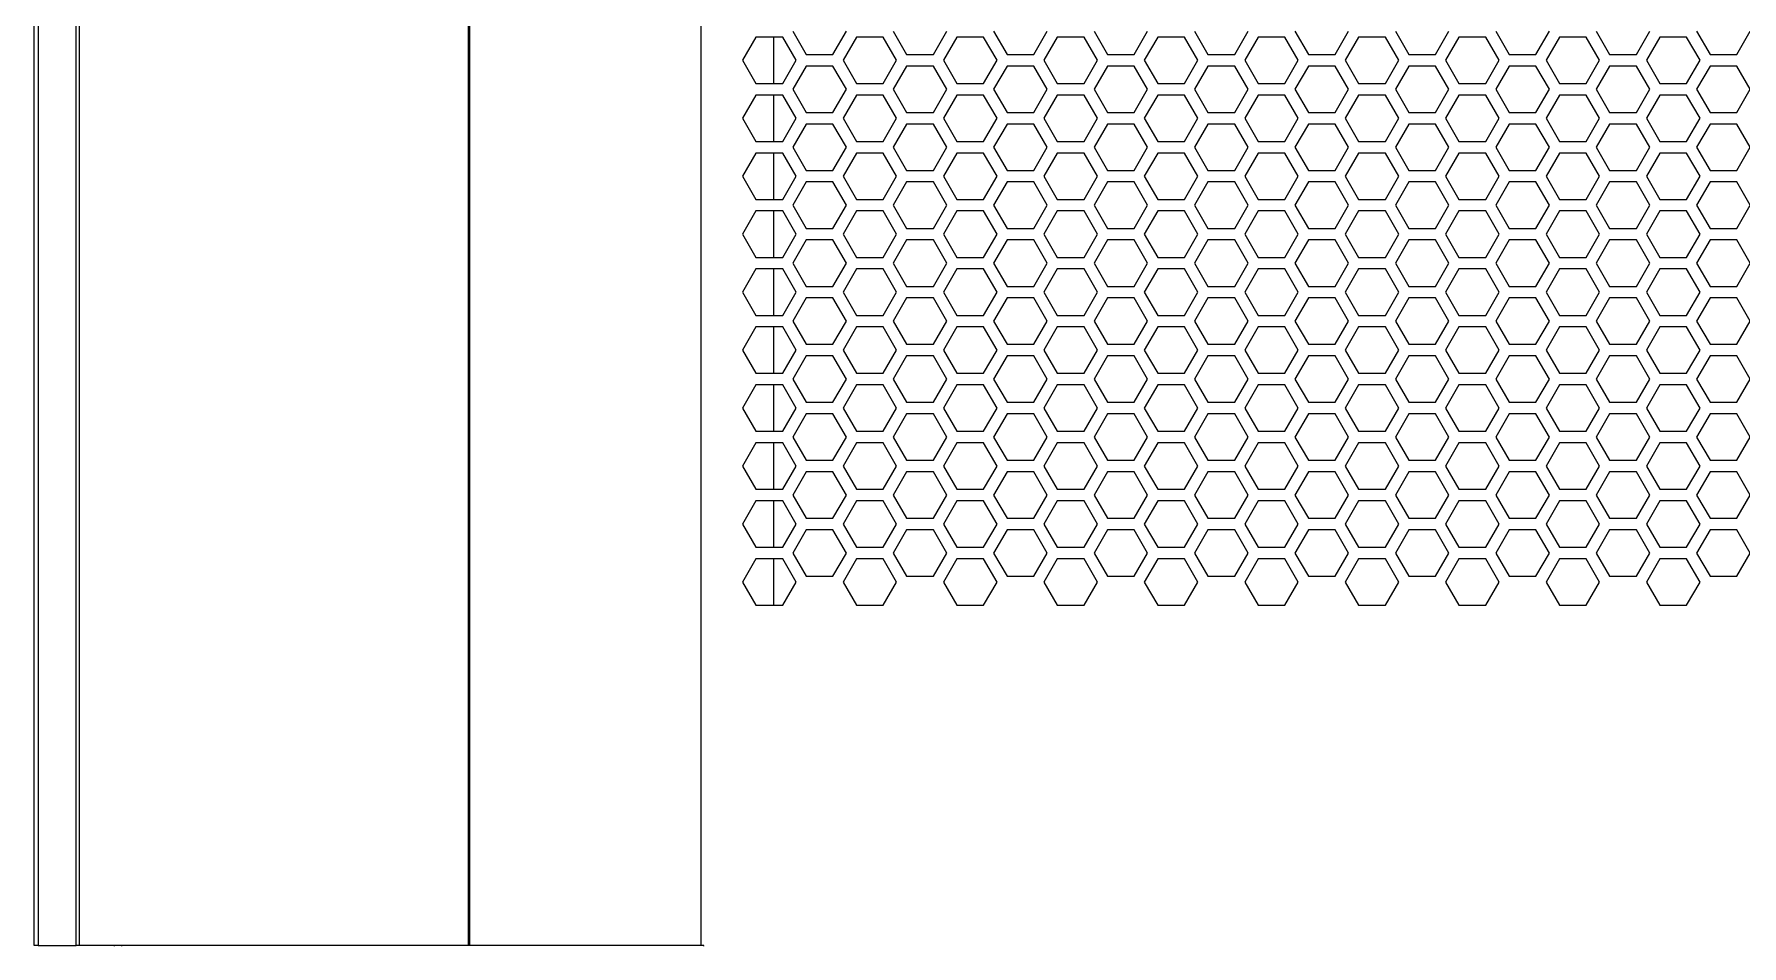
# Model space of a CAD drawing. Header units: millimetres. Extents: x 0 to 62, y -17 to 201.
# Drawn here: x 1.5 to 30.95, y 6.82 to 22.55 of the extents above; entities that cross this region are included whole.
import ezdxf

# ---------------------------------------------------------------- set-up
doc = ezdxf.new("R2010")
doc.units = ezdxf.units.MM

msp = doc.modelspace()

# ---------------------------------------------------------------- linework, layer by layer
at = {"color": 0, "lineweight": 18}
for p, q in [((1.5, 6.83), (1.5, 200.57)), ((1.569, 200.57), (1.569, 6.83)), ((2.226, 6.83), (2.226, 200.57)), ((2.277, 200.57), (2.277, 6.83)), ((8.992, 6.83), (8.992, 144.1)), ((9.008, 144.1), (9.008, 6.83)), ((13, 144.1), (13, 6.83)), ((13.949, 22.5), (13.718, 22.1)), ((14.411, 22.5), (13.949, 22.5)), ((14.25, 22.5), (14.25, 21.7)), ((14.642, 22.1), (14.411, 22.5)), ((14.584, 22.6), (14.815, 22.2)), ((15.277, 22.2), (15.508, 22.6)), ((15.681, 22.5), (15.45, 22.1)), ((16.143, 22.5), (15.681, 22.5)), ((16.374, 22.1), (16.143, 22.5)), ((16.316, 22.6), (16.547, 22.2)), ((17.009, 22.2), (17.24, 22.6)), ((17.413, 22.5), (17.182, 22.1)), ((17.875, 22.5), (17.413, 22.5)), ((18.106, 22.1), (17.875, 22.5)), ((18.048, 22.6), (18.279, 22.2)), ((18.741, 22.2), (18.972, 22.6)), ((19.145, 22.5), (18.914, 22.1)), ((19.607, 22.5), (19.145, 22.5)), ((19.838, 22.1), (19.607, 22.5)), ((19.78, 22.6), (20.011, 22.2)), ((20.473, 22.2), (20.704, 22.6)), ((20.877, 22.5), (20.646, 22.1)), ((21.339, 22.5), (20.877, 22.5)), ((21.57, 22.1), (21.339, 22.5)), ((21.512, 22.6), (21.743, 22.2)), ((22.205, 22.2), (22.436, 22.6)), ((22.609, 22.5), (22.378, 22.1)), ((23.071, 22.5), (22.609, 22.5)), ((23.302, 22.1), (23.071, 22.5)), ((23.244, 22.6), (23.475, 22.2)), ((23.937, 22.2), (24.168, 22.6)), ((24.341, 22.5), (24.11, 22.1)), ((24.803, 22.5), (24.341, 22.5)), ((25.034, 22.1), (24.803, 22.5)), ((24.976, 22.6), (25.207, 22.2)), ((25.669, 22.2), (25.9, 22.6)), ((26.073, 22.5), (25.842, 22.1)), ((26.535, 22.5), (26.073, 22.5)), ((26.766, 22.1), (26.535, 22.5)), ((26.708, 22.6), (26.939, 22.2)), ((27.401, 22.2), (27.632, 22.6)), ((27.805, 22.5), (27.574, 22.1)), ((28.267, 22.5), (27.805, 22.5)), ((28.498, 22.1), (28.267, 22.5)), ((28.44, 22.6), (28.671, 22.2)), ((29.133, 22.2), (29.364, 22.6)), ((29.537, 22.5), (29.306, 22.1)), ((29.999, 22.5), (29.537, 22.5)), ((30.23, 22.1), (29.999, 22.5)), ((30.172, 22.6), (30.403, 22.2)), ((30.865, 22.2), (31.096, 22.6)), ((13.718, 22.1), (13.949, 21.7)), ((14.411, 21.7), (14.642, 22.1)), ((14.815, 22.2), (15.277, 22.2)), ((15.45, 22.1), (15.681, 21.7)), ((16.143, 21.7), (16.374, 22.1)), ((16.547, 22.2), (17.009, 22.2)), ((17.182, 22.1), (17.413, 21.7)), ((17.875, 21.7), (18.106, 22.1)), ((18.279, 22.2), (18.741, 22.2)), ((18.914, 22.1), (19.145, 21.7)), ((19.607, 21.7), (19.838, 22.1)), ((20.011, 22.2), (20.473, 22.2)), ((20.646, 22.1), (20.877, 21.7)), ((21.339, 21.7), (21.57, 22.1)), ((21.743, 22.2), (22.205, 22.2)), ((22.378, 22.1), (22.609, 21.7)), ((23.071, 21.7), (23.302, 22.1)), ((23.475, 22.2), (23.937, 22.2)), ((24.11, 22.1), (24.341, 21.7)), ((24.803, 21.7), (25.034, 22.1)), ((25.207, 22.2), (25.669, 22.2)), ((25.842, 22.1), (26.073, 21.7)), ((26.535, 21.7), (26.766, 22.1)), ((26.939, 22.2), (27.401, 22.2)), ((27.574, 22.1), (27.805, 21.7)), ((28.267, 21.7), (28.498, 22.1)), ((28.671, 22.2), (29.133, 22.2)), ((29.306, 22.1), (29.537, 21.7)), ((29.999, 21.7), (30.23, 22.1)), ((30.403, 22.2), (30.865, 22.2)), ((14.815, 22), (14.584, 21.6)), ((15.277, 22), (14.815, 22)), ((15.508, 21.6), (15.277, 22)), ((16.547, 22), (16.316, 21.6)), ((17.009, 22), (16.547, 22)), ((17.24, 21.6), (17.009, 22)), ((18.279, 22), (18.048, 21.6)), ((18.741, 22), (18.279, 22)), ((18.972, 21.6), (18.741, 22)), ((20.011, 22), (19.78, 21.6)), ((20.473, 22), (20.011, 22)), ((20.704, 21.6), (20.473, 22)), ((21.743, 22), (21.512, 21.6)), ((22.205, 22), (21.743, 22)), ((22.436, 21.6), (22.205, 22)), ((23.475, 22), (23.244, 21.6)), ((23.937, 22), (23.475, 22)), ((24.168, 21.6), (23.937, 22)), ((25.207, 22), (24.976, 21.6)), ((25.669, 22), (25.207, 22)), ((25.9, 21.6), (25.669, 22)), ((26.939, 22), (26.708, 21.6)), ((27.401, 22), (26.939, 22)), ((27.632, 21.6), (27.401, 22)), ((28.671, 22), (28.44, 21.6)), ((29.133, 22), (28.671, 22)), ((29.364, 21.6), (29.133, 22)), ((30.403, 22), (30.172, 21.6)), ((30.865, 22), (30.403, 22)), ((31.096, 21.6), (30.865, 22)), ((13.949, 21.5), (13.718, 21.1)), ((13.949, 21.7), (14.411, 21.7)), ((14.411, 21.5), (13.949, 21.5)), ((14.25, 21.5), (14.25, 20.7)), ((14.642, 21.1), (14.411, 21.5)), ((14.584, 21.6), (14.815, 21.2)), ((15.277, 21.2), (15.508, 21.6)), ((15.681, 21.5), (15.45, 21.1)), ((15.681, 21.7), (16.143, 21.7)), ((16.143, 21.5), (15.681, 21.5)), ((16.374, 21.1), (16.143, 21.5)), ((16.316, 21.6), (16.547, 21.2)), ((17.009, 21.2), (17.24, 21.6)), ((17.413, 21.5), (17.182, 21.1)), ((17.413, 21.7), (17.875, 21.7)), ((17.875, 21.5), (17.413, 21.5)), ((18.106, 21.1), (17.875, 21.5)), ((18.048, 21.6), (18.279, 21.2)), ((18.741, 21.2), (18.972, 21.6)), ((19.145, 21.5), (18.914, 21.1)), ((19.145, 21.7), (19.607, 21.7)), ((19.607, 21.5), (19.145, 21.5)), ((19.838, 21.1), (19.607, 21.5)), ((19.78, 21.6), (20.011, 21.2)), ((20.473, 21.2), (20.704, 21.6)), ((20.877, 21.5), (20.646, 21.1)), ((20.877, 21.7), (21.339, 21.7)), ((21.339, 21.5), (20.877, 21.5)), ((21.57, 21.1), (21.339, 21.5)), ((21.512, 21.6), (21.743, 21.2)), ((22.205, 21.2), (22.436, 21.6)), ((22.609, 21.5), (22.378, 21.1)), ((22.609, 21.7), (23.071, 21.7)), ((23.071, 21.5), (22.609, 21.5)), ((23.302, 21.1), (23.071, 21.5)), ((23.244, 21.6), (23.475, 21.2)), ((23.937, 21.2), (24.168, 21.6)), ((24.341, 21.5), (24.11, 21.1)), ((24.341, 21.7), (24.803, 21.7)), ((24.803, 21.5), (24.341, 21.5)), ((25.034, 21.1), (24.803, 21.5)), ((24.976, 21.6), (25.207, 21.2)), ((25.669, 21.2), (25.9, 21.6)), ((26.073, 21.5), (25.842, 21.1)), ((26.073, 21.7), (26.535, 21.7)), ((26.535, 21.5), (26.073, 21.5)), ((26.766, 21.1), (26.535, 21.5)), ((26.708, 21.6), (26.939, 21.2)), ((27.401, 21.2), (27.632, 21.6)), ((27.805, 21.5), (27.574, 21.1)), ((27.805, 21.7), (28.267, 21.7)), ((28.267, 21.5), (27.805, 21.5)), ((28.498, 21.1), (28.267, 21.5)), ((28.44, 21.6), (28.671, 21.2)), ((29.133, 21.2), (29.364, 21.6)), ((29.537, 21.5), (29.306, 21.1)), ((29.537, 21.7), (29.999, 21.7)), ((29.999, 21.5), (29.537, 21.5)), ((30.23, 21.1), (29.999, 21.5)), ((30.172, 21.6), (30.403, 21.2)), ((30.865, 21.2), (31.096, 21.6)), ((13.718, 21.1), (13.949, 20.7)), ((14.411, 20.7), (14.642, 21.1)), ((14.815, 21), (14.584, 20.6)), ((14.815, 21.2), (15.277, 21.2)), ((15.277, 21), (14.815, 21)), ((15.508, 20.6), (15.277, 21)), ((15.45, 21.1), (15.681, 20.7)), ((16.143, 20.7), (16.374, 21.1)), ((16.547, 21), (16.316, 20.6)), ((16.547, 21.2), (17.009, 21.2)), ((17.009, 21), (16.547, 21)), ((17.24, 20.6), (17.009, 21)), ((17.182, 21.1), (17.413, 20.7)), ((17.875, 20.7), (18.106, 21.1)), ((18.279, 21), (18.048, 20.6)), ((18.279, 21.2), (18.741, 21.2)), ((18.741, 21), (18.279, 21)), ((18.972, 20.6), (18.741, 21)), ((18.914, 21.1), (19.145, 20.7)), ((19.607, 20.7), (19.838, 21.1)), ((20.011, 21), (19.78, 20.6)), ((20.011, 21.2), (20.473, 21.2)), ((20.473, 21), (20.011, 21)), ((20.704, 20.6), (20.473, 21)), ((20.646, 21.1), (20.877, 20.7)), ((21.339, 20.7), (21.57, 21.1)), ((21.743, 21), (21.512, 20.6)), ((21.743, 21.2), (22.205, 21.2)), ((22.205, 21), (21.743, 21)), ((22.436, 20.6), (22.205, 21)), ((22.378, 21.1), (22.609, 20.7)), ((23.071, 20.7), (23.302, 21.1)), ((23.475, 21), (23.244, 20.6)), ((23.475, 21.2), (23.937, 21.2)), ((23.937, 21), (23.475, 21)), ((24.168, 20.6), (23.937, 21)), ((24.11, 21.1), (24.341, 20.7)), ((24.803, 20.7), (25.034, 21.1)), ((25.207, 21), (24.976, 20.6)), ((25.207, 21.2), (25.669, 21.2)), ((25.669, 21), (25.207, 21)), ((25.9, 20.6), (25.669, 21)), ((25.842, 21.1), (26.073, 20.7)), ((26.535, 20.7), (26.766, 21.1)), ((26.939, 21), (26.708, 20.6)), ((26.939, 21.2), (27.401, 21.2)), ((27.401, 21), (26.939, 21)), ((27.632, 20.6), (27.401, 21)), ((27.574, 21.1), (27.805, 20.7)), ((28.267, 20.7), (28.498, 21.1)), ((28.671, 21), (28.44, 20.6)), ((28.671, 21.2), (29.133, 21.2)), ((29.133, 21), (28.671, 21)), ((29.364, 20.6), (29.133, 21)), ((29.306, 21.1), (29.537, 20.7)), ((29.999, 20.7), (30.23, 21.1)), ((30.403, 21), (30.172, 20.6)), ((30.403, 21.2), (30.865, 21.2)), ((30.865, 21), (30.403, 21)), ((31.096, 20.6), (30.865, 21)), ((13.949, 20.7), (14.411, 20.7)), ((15.681, 20.7), (16.143, 20.7)), ((17.413, 20.7), (17.875, 20.7)), ((19.145, 20.7), (19.607, 20.7)), ((20.877, 20.7), (21.339, 20.7)), ((22.609, 20.7), (23.071, 20.7)), ((24.341, 20.7), (24.803, 20.7)), ((26.073, 20.7), (26.535, 20.7)), ((27.805, 20.7), (28.267, 20.7)), ((29.537, 20.7), (29.999, 20.7)), ((13.949, 20.5), (13.718, 20.1)), ((14.411, 20.5), (13.949, 20.5)), ((14.25, 20.5), (14.25, 19.7)), ((14.642, 20.1), (14.411, 20.5)), ((14.584, 20.6), (14.815, 20.2)), ((15.277, 20.2), (15.508, 20.6)), ((15.681, 20.5), (15.45, 20.1)), ((16.143, 20.5), (15.681, 20.5)), ((16.374, 20.1), (16.143, 20.5)), ((16.316, 20.6), (16.547, 20.2)), ((17.009, 20.2), (17.24, 20.6)), ((17.413, 20.5), (17.182, 20.1)), ((17.875, 20.5), (17.413, 20.5)), ((18.106, 20.1), (17.875, 20.5)), ((18.048, 20.6), (18.279, 20.2)), ((18.741, 20.2), (18.972, 20.6)), ((19.145, 20.5), (18.914, 20.1)), ((19.607, 20.5), (19.145, 20.5)), ((19.838, 20.1), (19.607, 20.5)), ((19.78, 20.6), (20.011, 20.2)), ((20.473, 20.2), (20.704, 20.6)), ((20.877, 20.5), (20.646, 20.1)), ((21.339, 20.5), (20.877, 20.5)), ((21.57, 20.1), (21.339, 20.5)), ((21.512, 20.6), (21.743, 20.2)), ((22.205, 20.2), (22.436, 20.6)), ((22.609, 20.5), (22.378, 20.1)), ((23.071, 20.5), (22.609, 20.5)), ((23.302, 20.1), (23.071, 20.5)), ((23.244, 20.6), (23.475, 20.2)), ((23.937, 20.2), (24.168, 20.6)), ((24.341, 20.5), (24.11, 20.1)), ((24.803, 20.5), (24.341, 20.5)), ((25.034, 20.1), (24.803, 20.5)), ((24.976, 20.6), (25.207, 20.2)), ((25.669, 20.2), (25.9, 20.6)), ((26.073, 20.5), (25.842, 20.1)), ((26.535, 20.5), (26.073, 20.5)), ((26.766, 20.1), (26.535, 20.5)), ((26.708, 20.6), (26.939, 20.2)), ((27.401, 20.2), (27.632, 20.6)), ((27.805, 20.5), (27.574, 20.1)), ((28.267, 20.5), (27.805, 20.5)), ((28.498, 20.1), (28.267, 20.5)), ((28.44, 20.6), (28.671, 20.2)), ((29.133, 20.2), (29.364, 20.6)), ((29.537, 20.5), (29.306, 20.1)), ((29.999, 20.5), (29.537, 20.5)), ((30.23, 20.1), (29.999, 20.5)), ((30.172, 20.6), (30.403, 20.2)), ((30.865, 20.2), (31.096, 20.6)), ((13.718, 20.1), (13.949, 19.7)), ((14.411, 19.7), (14.642, 20.1)), ((14.815, 20.2), (15.277, 20.2)), ((15.45, 20.1), (15.681, 19.7)), ((16.143, 19.7), (16.374, 20.1)), ((16.547, 20.2), (17.009, 20.2)), ((17.182, 20.1), (17.413, 19.7)), ((17.875, 19.7), (18.106, 20.1)), ((18.279, 20.2), (18.741, 20.2)), ((18.914, 20.1), (19.145, 19.7)), ((19.607, 19.7), (19.838, 20.1)), ((20.011, 20.2), (20.473, 20.2)), ((20.646, 20.1), (20.877, 19.7)), ((21.339, 19.7), (21.57, 20.1)), ((21.743, 20.2), (22.205, 20.2)), ((22.378, 20.1), (22.609, 19.7)), ((23.071, 19.7), (23.302, 20.1)), ((23.475, 20.2), (23.937, 20.2)), ((24.11, 20.1), (24.341, 19.7)), ((24.803, 19.7), (25.034, 20.1)), ((25.207, 20.2), (25.669, 20.2)), ((25.842, 20.1), (26.073, 19.7)), ((26.535, 19.7), (26.766, 20.1)), ((26.939, 20.2), (27.401, 20.2)), ((27.574, 20.1), (27.805, 19.7)), ((28.267, 19.7), (28.498, 20.1)), ((28.671, 20.2), (29.133, 20.2)), ((29.306, 20.1), (29.537, 19.7)), ((29.999, 19.7), (30.23, 20.1)), ((30.403, 20.2), (30.865, 20.2)), ((14.815, 20), (14.584, 19.6)), ((15.277, 20), (14.815, 20)), ((15.508, 19.6), (15.277, 20)), ((16.547, 20), (16.316, 19.6)), ((17.009, 20), (16.547, 20)), ((17.24, 19.6), (17.009, 20)), ((18.279, 20), (18.048, 19.6)), ((18.741, 20), (18.279, 20)), ((18.972, 19.6), (18.741, 20)), ((20.011, 20), (19.78, 19.6)), ((20.473, 20), (20.011, 20)), ((20.704, 19.6), (20.473, 20)), ((21.743, 20), (21.512, 19.6)), ((22.205, 20), (21.743, 20)), ((22.436, 19.6), (22.205, 20)), ((23.475, 20), (23.244, 19.6)), ((23.937, 20), (23.475, 20)), ((24.168, 19.6), (23.937, 20)), ((25.207, 20), (24.976, 19.6)), ((25.669, 20), (25.207, 20)), ((25.9, 19.6), (25.669, 20)), ((26.939, 20), (26.708, 19.6)), ((27.401, 20), (26.939, 20)), ((27.632, 19.6), (27.401, 20)), ((28.671, 20), (28.44, 19.6)), ((29.133, 20), (28.671, 20)), ((29.364, 19.6), (29.133, 20)), ((30.403, 20), (30.172, 19.6)), ((30.865, 20), (30.403, 20)), ((31.096, 19.6), (30.865, 20)), ((13.949, 19.5), (13.718, 19.1)), ((13.949, 19.7), (14.411, 19.7)), ((14.411, 19.5), (13.949, 19.5)), ((14.25, 19.5), (14.25, 18.7)), ((14.642, 19.1), (14.411, 19.5)), ((14.584, 19.6), (14.815, 19.2)), ((15.277, 19.2), (15.508, 19.6)), ((15.681, 19.5), (15.45, 19.1)), ((15.681, 19.7), (16.143, 19.7)), ((16.143, 19.5), (15.681, 19.5)), ((16.374, 19.1), (16.143, 19.5)), ((16.316, 19.6), (16.547, 19.2)), ((17.009, 19.2), (17.24, 19.6)), ((17.413, 19.5), (17.182, 19.1)), ((17.413, 19.7), (17.875, 19.7)), ((17.875, 19.5), (17.413, 19.5)), ((18.106, 19.1), (17.875, 19.5)), ((18.048, 19.6), (18.279, 19.2)), ((18.741, 19.2), (18.972, 19.6)), ((19.145, 19.5), (18.914, 19.1)), ((19.145, 19.7), (19.607, 19.7)), ((19.607, 19.5), (19.145, 19.5)), ((19.838, 19.1), (19.607, 19.5)), ((19.78, 19.6), (20.011, 19.2)), ((20.473, 19.2), (20.704, 19.6)), ((20.877, 19.5), (20.646, 19.1)), ((20.877, 19.7), (21.339, 19.7)), ((21.339, 19.5), (20.877, 19.5)), ((21.57, 19.1), (21.339, 19.5)), ((21.512, 19.6), (21.743, 19.2)), ((22.205, 19.2), (22.436, 19.6)), ((22.609, 19.5), (22.378, 19.1)), ((22.609, 19.7), (23.071, 19.7)), ((23.071, 19.5), (22.609, 19.5)), ((23.302, 19.1), (23.071, 19.5)), ((23.244, 19.6), (23.475, 19.2)), ((23.937, 19.2), (24.168, 19.6)), ((24.341, 19.5), (24.11, 19.1)), ((24.341, 19.7), (24.803, 19.7)), ((24.803, 19.5), (24.341, 19.5)), ((25.034, 19.1), (24.803, 19.5)), ((24.976, 19.6), (25.207, 19.2)), ((25.669, 19.2), (25.9, 19.6)), ((26.073, 19.5), (25.842, 19.1)), ((26.073, 19.7), (26.535, 19.7)), ((26.535, 19.5), (26.073, 19.5)), ((26.766, 19.1), (26.535, 19.5)), ((26.708, 19.6), (26.939, 19.2)), ((27.401, 19.2), (27.632, 19.6)), ((27.805, 19.5), (27.574, 19.1)), ((27.805, 19.7), (28.267, 19.7)), ((28.267, 19.5), (27.805, 19.5)), ((28.498, 19.1), (28.267, 19.5)), ((28.44, 19.6), (28.671, 19.2)), ((29.133, 19.2), (29.364, 19.6)), ((29.537, 19.5), (29.306, 19.1)), ((29.537, 19.7), (29.999, 19.7)), ((29.999, 19.5), (29.537, 19.5)), ((30.23, 19.1), (29.999, 19.5)), ((30.172, 19.6), (30.403, 19.2)), ((30.865, 19.2), (31.096, 19.6)), ((14.815, 19.2), (15.277, 19.2)), ((16.547, 19.2), (17.009, 19.2)), ((18.279, 19.2), (18.741, 19.2)), ((20.011, 19.2), (20.473, 19.2)), ((21.743, 19.2), (22.205, 19.2)), ((23.475, 19.2), (23.937, 19.2)), ((25.207, 19.2), (25.669, 19.2)), ((26.939, 19.2), (27.401, 19.2)), ((28.671, 19.2), (29.133, 19.2)), ((30.403, 19.2), (30.865, 19.2)), ((13.718, 19.1), (13.949, 18.7)), ((14.411, 18.7), (14.642, 19.1)), ((14.815, 19), (14.584, 18.6)), ((15.277, 19), (14.815, 19)), ((15.508, 18.6), (15.277, 19)), ((15.45, 19.1), (15.681, 18.7)), ((16.143, 18.7), (16.374, 19.1)), ((16.547, 19), (16.316, 18.6)), ((17.009, 19), (16.547, 19)), ((17.24, 18.6), (17.009, 19)), ((17.182, 19.1), (17.413, 18.7)), ((17.875, 18.7), (18.106, 19.1)), ((18.279, 19), (18.048, 18.6)), ((18.741, 19), (18.279, 19)), ((18.972, 18.6), (18.741, 19)), ((18.914, 19.1), (19.145, 18.7)), ((19.607, 18.7), (19.838, 19.1)), ((20.011, 19), (19.78, 18.6)), ((20.473, 19), (20.011, 19)), ((20.704, 18.6), (20.473, 19)), ((20.646, 19.1), (20.877, 18.7)), ((21.339, 18.7), (21.57, 19.1)), ((21.743, 19), (21.512, 18.6)), ((22.205, 19), (21.743, 19)), ((22.436, 18.6), (22.205, 19)), ((22.378, 19.1), (22.609, 18.7)), ((23.071, 18.7), (23.302, 19.1)), ((23.475, 19), (23.244, 18.6)), ((23.937, 19), (23.475, 19)), ((24.168, 18.6), (23.937, 19)), ((24.11, 19.1), (24.341, 18.7)), ((24.803, 18.7), (25.034, 19.1)), ((25.207, 19), (24.976, 18.6)), ((25.669, 19), (25.207, 19)), ((25.9, 18.6), (25.669, 19)), ((25.842, 19.1), (26.073, 18.7)), ((26.535, 18.7), (26.766, 19.1)), ((26.939, 19), (26.708, 18.6)), ((27.401, 19), (26.939, 19)), ((27.632, 18.6), (27.401, 19)), ((27.574, 19.1), (27.805, 18.7)), ((28.267, 18.7), (28.498, 19.1)), ((28.671, 19), (28.44, 18.6)), ((29.133, 19), (28.671, 19)), ((29.364, 18.6), (29.133, 19)), ((29.306, 19.1), (29.537, 18.7)), ((29.999, 18.7), (30.23, 19.1)), ((30.403, 19), (30.172, 18.6)), ((30.865, 19), (30.403, 19)), ((31.096, 18.6), (30.865, 19)), ((13.949, 18.7), (14.411, 18.7)), ((14.584, 18.6), (14.815, 18.2)), ((15.277, 18.2), (15.508, 18.6)), ((15.681, 18.7), (16.143, 18.7)), ((16.316, 18.6), (16.547, 18.2)), ((17.009, 18.2), (17.24, 18.6)), ((17.413, 18.7), (17.875, 18.7)), ((18.048, 18.6), (18.279, 18.2)), ((18.741, 18.2), (18.972, 18.6)), ((19.145, 18.7), (19.607, 18.7)), ((19.78, 18.6), (20.011, 18.2)), ((20.473, 18.2), (20.704, 18.6)), ((20.877, 18.7), (21.339, 18.7)), ((21.512, 18.6), (21.743, 18.2)), ((22.205, 18.2), (22.436, 18.6)), ((22.609, 18.7), (23.071, 18.7)), ((23.244, 18.6), (23.475, 18.2)), ((23.937, 18.2), (24.168, 18.6)), ((24.341, 18.7), (24.803, 18.7)), ((24.976, 18.6), (25.207, 18.2)), ((25.669, 18.2), (25.9, 18.6)), ((26.073, 18.7), (26.535, 18.7)), ((26.708, 18.6), (26.939, 18.2)), ((27.401, 18.2), (27.632, 18.6)), ((27.805, 18.7), (28.267, 18.7)), ((28.44, 18.6), (28.671, 18.2)), ((29.133, 18.2), (29.364, 18.6)), ((29.537, 18.7), (29.999, 18.7)), ((30.172, 18.6), (30.403, 18.2)), ((30.865, 18.2), (31.096, 18.6)), ((13.949, 18.5), (13.718, 18.1)), ((14.411, 18.5), (13.949, 18.5)), ((14.25, 18.5), (14.25, 17.7)), ((14.642, 18.1), (14.411, 18.5)), ((15.681, 18.5), (15.45, 18.1)), ((16.143, 18.5), (15.681, 18.5)), ((16.374, 18.1), (16.143, 18.5)), ((17.413, 18.5), (17.182, 18.1)), ((17.875, 18.5), (17.413, 18.5)), ((18.106, 18.1), (17.875, 18.5)), ((19.145, 18.5), (18.914, 18.1)), ((19.607, 18.5), (19.145, 18.5)), ((19.838, 18.1), (19.607, 18.5)), ((20.877, 18.5), (20.646, 18.1)), ((21.339, 18.5), (20.877, 18.5)), ((21.57, 18.1), (21.339, 18.5)), ((22.609, 18.5), (22.378, 18.1)), ((23.071, 18.5), (22.609, 18.5)), ((23.302, 18.1), (23.071, 18.5)), ((24.341, 18.5), (24.11, 18.1)), ((24.803, 18.5), (24.341, 18.5)), ((25.034, 18.1), (24.803, 18.5)), ((26.073, 18.5), (25.842, 18.1)), ((26.535, 18.5), (26.073, 18.5)), ((26.766, 18.1), (26.535, 18.5)), ((27.805, 18.5), (27.574, 18.1)), ((28.267, 18.5), (27.805, 18.5)), ((28.498, 18.1), (28.267, 18.5)), ((29.537, 18.5), (29.306, 18.1)), ((29.999, 18.5), (29.537, 18.5)), ((30.23, 18.1), (29.999, 18.5)), ((13.718, 18.1), (13.949, 17.7)), ((14.411, 17.7), (14.642, 18.1)), ((14.815, 18), (14.584, 17.6)), ((14.815, 18.2), (15.277, 18.2)), ((15.277, 18), (14.815, 18)), ((15.508, 17.6), (15.277, 18)), ((15.45, 18.1), (15.681, 17.7)), ((16.143, 17.7), (16.374, 18.1)), ((16.547, 18), (16.316, 17.6)), ((16.547, 18.2), (17.009, 18.2)), ((17.009, 18), (16.547, 18)), ((17.24, 17.6), (17.009, 18)), ((17.182, 18.1), (17.413, 17.7)), ((17.875, 17.7), (18.106, 18.1)), ((18.279, 18), (18.048, 17.6)), ((18.279, 18.2), (18.741, 18.2)), ((18.741, 18), (18.279, 18)), ((18.972, 17.6), (18.741, 18)), ((18.914, 18.1), (19.145, 17.7)), ((19.607, 17.7), (19.838, 18.1)), ((20.011, 18), (19.78, 17.6)), ((20.011, 18.2), (20.473, 18.2)), ((20.473, 18), (20.011, 18)), ((20.704, 17.6), (20.473, 18)), ((20.646, 18.1), (20.877, 17.7)), ((21.339, 17.7), (21.57, 18.1)), ((21.743, 18), (21.512, 17.6)), ((21.743, 18.2), (22.205, 18.2)), ((22.205, 18), (21.743, 18)), ((22.436, 17.6), (22.205, 18)), ((22.378, 18.1), (22.609, 17.7)), ((23.071, 17.7), (23.302, 18.1)), ((23.475, 18), (23.244, 17.6)), ((23.475, 18.2), (23.937, 18.2)), ((23.937, 18), (23.475, 18)), ((24.168, 17.6), (23.937, 18)), ((24.11, 18.1), (24.341, 17.7)), ((24.803, 17.7), (25.034, 18.1)), ((25.207, 18), (24.976, 17.6)), ((25.207, 18.2), (25.669, 18.2)), ((25.669, 18), (25.207, 18)), ((25.9, 17.6), (25.669, 18)), ((25.842, 18.1), (26.073, 17.7)), ((26.535, 17.7), (26.766, 18.1)), ((26.939, 18), (26.708, 17.6)), ((26.939, 18.2), (27.401, 18.2)), ((27.401, 18), (26.939, 18)), ((27.632, 17.6), (27.401, 18)), ((27.574, 18.1), (27.805, 17.7)), ((28.267, 17.7), (28.498, 18.1)), ((28.671, 18), (28.44, 17.6)), ((28.671, 18.2), (29.133, 18.2)), ((29.133, 18), (28.671, 18)), ((29.364, 17.6), (29.133, 18)), ((29.306, 18.1), (29.537, 17.7)), ((29.999, 17.7), (30.23, 18.1)), ((30.403, 18), (30.172, 17.6)), ((30.403, 18.2), (30.865, 18.2)), ((30.865, 18), (30.403, 18)), ((31.096, 17.6), (30.865, 18)), ((13.949, 17.7), (14.411, 17.7)), ((15.681, 17.7), (16.143, 17.7)), ((17.413, 17.7), (17.875, 17.7)), ((19.145, 17.7), (19.607, 17.7)), ((20.877, 17.7), (21.339, 17.7)), ((22.609, 17.7), (23.071, 17.7)), ((24.341, 17.7), (24.803, 17.7)), ((26.073, 17.7), (26.535, 17.7)), ((27.805, 17.7), (28.267, 17.7)), ((29.537, 17.7), (29.999, 17.7)), ((13.949, 17.5), (13.718, 17.1)), ((14.411, 17.5), (13.949, 17.5)), ((14.25, 17.5), (14.25, 16.7)), ((14.642, 17.1), (14.411, 17.5)), ((14.584, 17.6), (14.815, 17.2)), ((15.277, 17.2), (15.508, 17.6)), ((15.681, 17.5), (15.45, 17.1)), ((16.143, 17.5), (15.681, 17.5)), ((16.374, 17.1), (16.143, 17.5)), ((16.316, 17.6), (16.547, 17.2)), ((17.009, 17.2), (17.24, 17.6)), ((17.413, 17.5), (17.182, 17.1)), ((17.875, 17.5), (17.413, 17.5)), ((18.106, 17.1), (17.875, 17.5)), ((18.048, 17.6), (18.279, 17.2)), ((18.741, 17.2), (18.972, 17.6)), ((19.145, 17.5), (18.914, 17.1)), ((19.607, 17.5), (19.145, 17.5)), ((19.838, 17.1), (19.607, 17.5)), ((19.78, 17.6), (20.011, 17.2)), ((20.473, 17.2), (20.704, 17.6)), ((20.877, 17.5), (20.646, 17.1)), ((21.339, 17.5), (20.877, 17.5)), ((21.57, 17.1), (21.339, 17.5)), ((21.512, 17.6), (21.743, 17.2)), ((22.205, 17.2), (22.436, 17.6)), ((22.609, 17.5), (22.378, 17.1)), ((23.071, 17.5), (22.609, 17.5)), ((23.302, 17.1), (23.071, 17.5)), ((23.244, 17.6), (23.475, 17.2)), ((23.937, 17.2), (24.168, 17.6)), ((24.341, 17.5), (24.11, 17.1)), ((24.803, 17.5), (24.341, 17.5)), ((25.034, 17.1), (24.803, 17.5)), ((24.976, 17.6), (25.207, 17.2)), ((25.669, 17.2), (25.9, 17.6)), ((26.073, 17.5), (25.842, 17.1)), ((26.535, 17.5), (26.073, 17.5)), ((26.766, 17.1), (26.535, 17.5)), ((26.708, 17.6), (26.939, 17.2)), ((27.401, 17.2), (27.632, 17.6)), ((27.805, 17.5), (27.574, 17.1)), ((28.267, 17.5), (27.805, 17.5)), ((28.498, 17.1), (28.267, 17.5)), ((28.44, 17.6), (28.671, 17.2)), ((29.133, 17.2), (29.364, 17.6)), ((29.537, 17.5), (29.306, 17.1)), ((29.999, 17.5), (29.537, 17.5)), ((30.23, 17.1), (29.999, 17.5)), ((30.172, 17.6), (30.403, 17.2)), ((30.865, 17.2), (31.096, 17.6)), ((13.718, 17.1), (13.949, 16.7)), ((14.411, 16.7), (14.642, 17.1)), ((14.815, 17.2), (15.277, 17.2)), ((15.45, 17.1), (15.681, 16.7)), ((16.143, 16.7), (16.374, 17.1)), ((16.547, 17.2), (17.009, 17.2)), ((17.182, 17.1), (17.413, 16.7)), ((17.875, 16.7), (18.106, 17.1)), ((18.279, 17.2), (18.741, 17.2)), ((18.914, 17.1), (19.145, 16.7)), ((19.607, 16.7), (19.838, 17.1)), ((20.011, 17.2), (20.473, 17.2)), ((20.646, 17.1), (20.877, 16.7)), ((21.339, 16.7), (21.57, 17.1)), ((21.743, 17.2), (22.205, 17.2)), ((22.378, 17.1), (22.609, 16.7)), ((23.071, 16.7), (23.302, 17.1)), ((23.475, 17.2), (23.937, 17.2)), ((24.11, 17.1), (24.341, 16.7)), ((24.803, 16.7), (25.034, 17.1)), ((25.207, 17.2), (25.669, 17.2)), ((25.842, 17.1), (26.073, 16.7)), ((26.535, 16.7), (26.766, 17.1)), ((26.939, 17.2), (27.401, 17.2)), ((27.574, 17.1), (27.805, 16.7)), ((28.267, 16.7), (28.498, 17.1)), ((28.671, 17.2), (29.133, 17.2)), ((29.306, 17.1), (29.537, 16.7)), ((29.999, 16.7), (30.23, 17.1)), ((30.403, 17.2), (30.865, 17.2)), ((14.815, 17), (14.584, 16.6)), ((15.277, 17), (14.815, 17)), ((15.508, 16.6), (15.277, 17)), ((16.547, 17), (16.316, 16.6)), ((17.009, 17), (16.547, 17)), ((17.24, 16.6), (17.009, 17)), ((18.279, 17), (18.048, 16.6)), ((18.741, 17), (18.279, 17)), ((18.972, 16.6), (18.741, 17)), ((20.011, 17), (19.78, 16.6)), ((20.473, 17), (20.011, 17)), ((20.704, 16.6), (20.473, 17)), ((21.743, 17), (21.512, 16.6)), ((22.205, 17), (21.743, 17)), ((22.436, 16.6), (22.205, 17)), ((23.475, 17), (23.244, 16.6)), ((23.937, 17), (23.475, 17)), ((24.168, 16.6), (23.937, 17)), ((25.207, 17), (24.976, 16.6)), ((25.669, 17), (25.207, 17)), ((25.9, 16.6), (25.669, 17)), ((26.939, 17), (26.708, 16.6)), ((27.401, 17), (26.939, 17)), ((27.632, 16.6), (27.401, 17)), ((28.671, 17), (28.44, 16.6)), ((29.133, 17), (28.671, 17)), ((29.364, 16.6), (29.133, 17)), ((30.403, 17), (30.172, 16.6)), ((30.865, 17), (30.403, 17)), ((31.096, 16.6), (30.865, 17)), ((13.949, 16.5), (13.718, 16.1)), ((13.949, 16.7), (14.411, 16.7)), ((14.411, 16.5), (13.949, 16.5)), ((14.25, 16.5), (14.25, 15.7)), ((14.642, 16.1), (14.411, 16.5)), ((14.584, 16.6), (14.815, 16.2)), ((15.277, 16.2), (15.508, 16.6)), ((15.681, 16.5), (15.45, 16.1)), ((15.681, 16.7), (16.143, 16.7)), ((16.143, 16.5), (15.681, 16.5)), ((16.374, 16.1), (16.143, 16.5)), ((16.316, 16.6), (16.547, 16.2)), ((17.009, 16.2), (17.24, 16.6)), ((17.413, 16.5), (17.182, 16.1)), ((17.413, 16.7), (17.875, 16.7)), ((17.875, 16.5), (17.413, 16.5)), ((18.106, 16.1), (17.875, 16.5)), ((18.048, 16.6), (18.279, 16.2)), ((18.741, 16.2), (18.972, 16.6)), ((19.145, 16.5), (18.914, 16.1)), ((19.145, 16.7), (19.607, 16.7)), ((19.607, 16.5), (19.145, 16.5)), ((19.838, 16.1), (19.607, 16.5)), ((19.78, 16.6), (20.011, 16.2)), ((20.473, 16.2), (20.704, 16.6)), ((20.877, 16.5), (20.646, 16.1)), ((20.877, 16.7), (21.339, 16.7)), ((21.339, 16.5), (20.877, 16.5)), ((21.57, 16.1), (21.339, 16.5)), ((21.512, 16.6), (21.743, 16.2)), ((22.205, 16.2), (22.436, 16.6)), ((22.609, 16.5), (22.378, 16.1)), ((22.609, 16.7), (23.071, 16.7)), ((23.071, 16.5), (22.609, 16.5)), ((23.302, 16.1), (23.071, 16.5)), ((23.244, 16.6), (23.475, 16.2)), ((23.937, 16.2), (24.168, 16.6)), ((24.341, 16.5), (24.11, 16.1)), ((24.341, 16.7), (24.803, 16.7)), ((24.803, 16.5), (24.341, 16.5)), ((25.034, 16.1), (24.803, 16.5)), ((24.976, 16.6), (25.207, 16.2)), ((25.669, 16.2), (25.9, 16.6)), ((26.073, 16.5), (25.842, 16.1)), ((26.073, 16.7), (26.535, 16.7)), ((26.535, 16.5), (26.073, 16.5)), ((26.766, 16.1), (26.535, 16.5)), ((26.708, 16.6), (26.939, 16.2)), ((27.401, 16.2), (27.632, 16.6)), ((27.805, 16.5), (27.574, 16.1)), ((27.805, 16.7), (28.267, 16.7)), ((28.267, 16.5), (27.805, 16.5)), ((28.498, 16.1), (28.267, 16.5)), ((28.44, 16.6), (28.671, 16.2)), ((29.133, 16.2), (29.364, 16.6)), ((29.537, 16.5), (29.306, 16.1)), ((29.537, 16.7), (29.999, 16.7)), ((29.999, 16.5), (29.537, 16.5)), ((30.23, 16.1), (29.999, 16.5)), ((30.172, 16.6), (30.403, 16.2)), ((30.865, 16.2), (31.096, 16.6)), ((14.815, 16.2), (15.277, 16.2)), ((16.547, 16.2), (17.009, 16.2)), ((18.279, 16.2), (18.741, 16.2)), ((20.011, 16.2), (20.473, 16.2)), ((21.743, 16.2), (22.205, 16.2)), ((23.475, 16.2), (23.937, 16.2)), ((25.207, 16.2), (25.669, 16.2)), ((26.939, 16.2), (27.401, 16.2)), ((28.671, 16.2), (29.133, 16.2)), ((30.403, 16.2), (30.865, 16.2)), ((13.718, 16.1), (13.949, 15.7)), ((14.411, 15.7), (14.642, 16.1)), ((14.815, 16), (14.584, 15.6)), ((15.277, 16), (14.815, 16)), ((15.508, 15.6), (15.277, 16)), ((15.45, 16.1), (15.681, 15.7)), ((16.143, 15.7), (16.374, 16.1)), ((16.547, 16), (16.316, 15.6)), ((17.009, 16), (16.547, 16)), ((17.24, 15.6), (17.009, 16)), ((17.182, 16.1), (17.413, 15.7)), ((17.875, 15.7), (18.106, 16.1)), ((18.279, 16), (18.048, 15.6)), ((18.741, 16), (18.279, 16)), ((18.972, 15.6), (18.741, 16)), ((18.914, 16.1), (19.145, 15.7)), ((19.607, 15.7), (19.838, 16.1)), ((20.011, 16), (19.78, 15.6)), ((20.473, 16), (20.011, 16)), ((20.704, 15.6), (20.473, 16)), ((20.646, 16.1), (20.877, 15.7)), ((21.339, 15.7), (21.57, 16.1)), ((21.743, 16), (21.512, 15.6)), ((22.205, 16), (21.743, 16)), ((22.436, 15.6), (22.205, 16)), ((22.378, 16.1), (22.609, 15.7)), ((23.071, 15.7), (23.302, 16.1)), ((23.475, 16), (23.244, 15.6)), ((23.937, 16), (23.475, 16)), ((24.168, 15.6), (23.937, 16)), ((24.11, 16.1), (24.341, 15.7)), ((24.803, 15.7), (25.034, 16.1)), ((25.207, 16), (24.976, 15.6)), ((25.669, 16), (25.207, 16)), ((25.9, 15.6), (25.669, 16)), ((25.842, 16.1), (26.073, 15.7)), ((26.535, 15.7), (26.766, 16.1)), ((26.939, 16), (26.708, 15.6)), ((27.401, 16), (26.939, 16)), ((27.632, 15.6), (27.401, 16)), ((27.574, 16.1), (27.805, 15.7)), ((28.267, 15.7), (28.498, 16.1)), ((28.671, 16), (28.44, 15.6)), ((29.133, 16), (28.671, 16)), ((29.364, 15.6), (29.133, 16)), ((29.306, 16.1), (29.537, 15.7)), ((29.999, 15.7), (30.23, 16.1)), ((30.403, 16), (30.172, 15.6)), ((30.865, 16), (30.403, 16)), ((31.096, 15.6), (30.865, 16)), ((13.949, 15.7), (14.411, 15.7)), ((15.681, 15.7), (16.143, 15.7)), ((17.413, 15.7), (17.875, 15.7)), ((19.145, 15.7), (19.607, 15.7)), ((20.877, 15.7), (21.339, 15.7)), ((22.609, 15.7), (23.071, 15.7)), ((24.341, 15.7), (24.803, 15.7)), ((26.073, 15.7), (26.535, 15.7)), ((27.805, 15.7), (28.267, 15.7)), ((29.537, 15.7), (29.999, 15.7)), ((13.949, 15.5), (13.718, 15.1)), ((14.411, 15.5), (13.949, 15.5)), ((14.25, 15.5), (14.25, 14.7)), ((14.642, 15.1), (14.411, 15.5)), ((14.584, 15.6), (14.815, 15.2)), ((15.277, 15.2), (15.508, 15.6)), ((15.681, 15.5), (15.45, 15.1)), ((16.143, 15.5), (15.681, 15.5)), ((16.374, 15.1), (16.143, 15.5)), ((16.316, 15.6), (16.547, 15.2)), ((17.009, 15.2), (17.24, 15.6)), ((17.413, 15.5), (17.182, 15.1)), ((17.875, 15.5), (17.413, 15.5)), ((18.106, 15.1), (17.875, 15.5)), ((18.048, 15.6), (18.279, 15.2)), ((18.741, 15.2), (18.972, 15.6)), ((19.145, 15.5), (18.914, 15.1)), ((19.607, 15.5), (19.145, 15.5)), ((19.838, 15.1), (19.607, 15.5)), ((19.78, 15.6), (20.011, 15.2)), ((20.473, 15.2), (20.704, 15.6)), ((20.877, 15.5), (20.646, 15.1)), ((21.339, 15.5), (20.877, 15.5)), ((21.57, 15.1), (21.339, 15.5)), ((21.512, 15.6), (21.743, 15.2)), ((22.205, 15.2), (22.436, 15.6)), ((22.609, 15.5), (22.378, 15.1)), ((23.071, 15.5), (22.609, 15.5)), ((23.302, 15.1), (23.071, 15.5)), ((23.244, 15.6), (23.475, 15.2)), ((23.937, 15.2), (24.168, 15.6)), ((24.341, 15.5), (24.11, 15.1)), ((24.803, 15.5), (24.341, 15.5)), ((25.034, 15.1), (24.803, 15.5)), ((24.976, 15.6), (25.207, 15.2)), ((25.669, 15.2), (25.9, 15.6)), ((26.073, 15.5), (25.842, 15.1)), ((26.535, 15.5), (26.073, 15.5)), ((26.766, 15.1), (26.535, 15.5)), ((26.708, 15.6), (26.939, 15.2)), ((27.401, 15.2), (27.632, 15.6)), ((27.805, 15.5), (27.574, 15.1)), ((28.267, 15.5), (27.805, 15.5)), ((28.498, 15.1), (28.267, 15.5)), ((28.44, 15.6), (28.671, 15.2)), ((29.133, 15.2), (29.364, 15.6)), ((29.537, 15.5), (29.306, 15.1)), ((29.999, 15.5), (29.537, 15.5)), ((30.23, 15.1), (29.999, 15.5)), ((30.172, 15.6), (30.403, 15.2)), ((30.865, 15.2), (31.096, 15.6)), ((13.718, 15.1), (13.949, 14.7)), ((14.411, 14.7), (14.642, 15.1)), ((14.815, 15.2), (15.277, 15.2)), ((15.45, 15.1), (15.681, 14.7)), ((16.143, 14.7), (16.374, 15.1)), ((16.547, 15.2), (17.009, 15.2)), ((17.182, 15.1), (17.413, 14.7)), ((17.875, 14.7), (18.106, 15.1)), ((18.279, 15.2), (18.741, 15.2)), ((18.914, 15.1), (19.145, 14.7)), ((19.607, 14.7), (19.838, 15.1)), ((20.011, 15.2), (20.473, 15.2)), ((20.646, 15.1), (20.877, 14.7)), ((21.339, 14.7), (21.57, 15.1)), ((21.743, 15.2), (22.205, 15.2)), ((22.378, 15.1), (22.609, 14.7)), ((23.071, 14.7), (23.302, 15.1)), ((23.475, 15.2), (23.937, 15.2)), ((24.11, 15.1), (24.341, 14.7)), ((24.803, 14.7), (25.034, 15.1)), ((25.207, 15.2), (25.669, 15.2)), ((25.842, 15.1), (26.073, 14.7)), ((26.535, 14.7), (26.766, 15.1)), ((26.939, 15.2), (27.401, 15.2)), ((27.574, 15.1), (27.805, 14.7)), ((28.267, 14.7), (28.498, 15.1)), ((28.671, 15.2), (29.133, 15.2)), ((29.306, 15.1), (29.537, 14.7)), ((29.999, 14.7), (30.23, 15.1)), ((30.403, 15.2), (30.865, 15.2)), ((14.815, 15), (14.584, 14.6)), ((15.277, 15), (14.815, 15)), ((15.508, 14.6), (15.277, 15)), ((16.547, 15), (16.316, 14.6)), ((17.009, 15), (16.547, 15)), ((17.24, 14.6), (17.009, 15)), ((18.279, 15), (18.048, 14.6)), ((18.741, 15), (18.279, 15)), ((18.972, 14.6), (18.741, 15)), ((20.011, 15), (19.78, 14.6)), ((20.473, 15), (20.011, 15)), ((20.704, 14.6), (20.473, 15)), ((21.743, 15), (21.512, 14.6)), ((22.205, 15), (21.743, 15)), ((22.436, 14.6), (22.205, 15)), ((23.475, 15), (23.244, 14.6)), ((23.937, 15), (23.475, 15)), ((24.168, 14.6), (23.937, 15)), ((25.207, 15), (24.976, 14.6)), ((25.669, 15), (25.207, 15)), ((25.9, 14.6), (25.669, 15)), ((26.939, 15), (26.708, 14.6)), ((27.401, 15), (26.939, 15)), ((27.632, 14.6), (27.401, 15)), ((28.671, 15), (28.44, 14.6)), ((29.133, 15), (28.671, 15)), ((29.364, 14.6), (29.133, 15)), ((30.403, 15), (30.172, 14.6)), ((30.865, 15), (30.403, 15)), ((31.096, 14.6), (30.865, 15)), ((13.949, 14.5), (13.718, 14.1)), ((13.949, 14.7), (14.411, 14.7)), ((14.411, 14.5), (13.949, 14.5)), ((14.25, 14.5), (14.25, 13.7)), ((14.642, 14.1), (14.411, 14.5)), ((14.584, 14.6), (14.815, 14.2)), ((15.277, 14.2), (15.508, 14.6)), ((15.681, 14.5), (15.45, 14.1)), ((15.681, 14.7), (16.143, 14.7)), ((16.143, 14.5), (15.681, 14.5)), ((16.374, 14.1), (16.143, 14.5)), ((16.316, 14.6), (16.547, 14.2)), ((17.009, 14.2), (17.24, 14.6)), ((17.413, 14.5), (17.182, 14.1)), ((17.413, 14.7), (17.875, 14.7)), ((17.875, 14.5), (17.413, 14.5)), ((18.106, 14.1), (17.875, 14.5)), ((18.048, 14.6), (18.279, 14.2)), ((18.741, 14.2), (18.972, 14.6)), ((19.145, 14.5), (18.914, 14.1)), ((19.145, 14.7), (19.607, 14.7)), ((19.607, 14.5), (19.145, 14.5)), ((19.838, 14.1), (19.607, 14.5)), ((19.78, 14.6), (20.011, 14.2)), ((20.473, 14.2), (20.704, 14.6)), ((20.877, 14.5), (20.646, 14.1)), ((20.877, 14.7), (21.339, 14.7)), ((21.339, 14.5), (20.877, 14.5)), ((21.57, 14.1), (21.339, 14.5)), ((21.512, 14.6), (21.743, 14.2)), ((22.205, 14.2), (22.436, 14.6)), ((22.609, 14.5), (22.378, 14.1)), ((22.609, 14.7), (23.071, 14.7)), ((23.071, 14.5), (22.609, 14.5)), ((23.302, 14.1), (23.071, 14.5)), ((23.244, 14.6), (23.475, 14.2)), ((23.937, 14.2), (24.168, 14.6)), ((24.341, 14.5), (24.11, 14.1)), ((24.341, 14.7), (24.803, 14.7)), ((24.803, 14.5), (24.341, 14.5)), ((25.034, 14.1), (24.803, 14.5)), ((24.976, 14.6), (25.207, 14.2)), ((25.669, 14.2), (25.9, 14.6)), ((26.073, 14.5), (25.842, 14.1)), ((26.073, 14.7), (26.535, 14.7)), ((26.535, 14.5), (26.073, 14.5)), ((26.766, 14.1), (26.535, 14.5)), ((26.708, 14.6), (26.939, 14.2)), ((27.401, 14.2), (27.632, 14.6)), ((27.805, 14.5), (27.574, 14.1)), ((27.805, 14.7), (28.267, 14.7)), ((28.267, 14.5), (27.805, 14.5)), ((28.498, 14.1), (28.267, 14.5)), ((28.44, 14.6), (28.671, 14.2)), ((29.133, 14.2), (29.364, 14.6)), ((29.537, 14.5), (29.306, 14.1)), ((29.537, 14.7), (29.999, 14.7)), ((29.999, 14.5), (29.537, 14.5)), ((30.23, 14.1), (29.999, 14.5)), ((30.172, 14.6), (30.403, 14.2)), ((30.865, 14.2), (31.096, 14.6)), ((14.815, 14.2), (15.277, 14.2)), ((16.547, 14.2), (17.009, 14.2)), ((18.279, 14.2), (18.741, 14.2)), ((20.011, 14.2), (20.473, 14.2)), ((21.743, 14.2), (22.205, 14.2)), ((23.475, 14.2), (23.937, 14.2)), ((25.207, 14.2), (25.669, 14.2)), ((26.939, 14.2), (27.401, 14.2)), ((28.671, 14.2), (29.133, 14.2)), ((30.403, 14.2), (30.865, 14.2)), ((13.718, 14.1), (13.949, 13.7)), ((14.411, 13.7), (14.642, 14.1)), ((14.815, 14), (14.584, 13.6)), ((15.277, 14), (14.815, 14)), ((15.508, 13.6), (15.277, 14)), ((15.45, 14.1), (15.681, 13.7)), ((16.143, 13.7), (16.374, 14.1)), ((16.547, 14), (16.316, 13.6)), ((17.009, 14), (16.547, 14)), ((17.24, 13.6), (17.009, 14)), ((17.182, 14.1), (17.413, 13.7)), ((17.875, 13.7), (18.106, 14.1)), ((18.279, 14), (18.048, 13.6)), ((18.741, 14), (18.279, 14)), ((18.972, 13.6), (18.741, 14)), ((18.914, 14.1), (19.145, 13.7)), ((19.607, 13.7), (19.838, 14.1)), ((20.011, 14), (19.78, 13.6)), ((20.473, 14), (20.011, 14)), ((20.704, 13.6), (20.473, 14)), ((20.646, 14.1), (20.877, 13.7)), ((21.339, 13.7), (21.57, 14.1)), ((21.743, 14), (21.512, 13.6)), ((22.205, 14), (21.743, 14)), ((22.436, 13.6), (22.205, 14)), ((22.378, 14.1), (22.609, 13.7)), ((23.071, 13.7), (23.302, 14.1)), ((23.475, 14), (23.244, 13.6)), ((23.937, 14), (23.475, 14)), ((24.168, 13.6), (23.937, 14)), ((24.11, 14.1), (24.341, 13.7)), ((24.803, 13.7), (25.034, 14.1)), ((25.207, 14), (24.976, 13.6)), ((25.669, 14), (25.207, 14)), ((25.9, 13.6), (25.669, 14)), ((25.842, 14.1), (26.073, 13.7)), ((26.535, 13.7), (26.766, 14.1)), ((26.939, 14), (26.708, 13.6)), ((27.401, 14), (26.939, 14)), ((27.632, 13.6), (27.401, 14)), ((27.574, 14.1), (27.805, 13.7)), ((28.267, 13.7), (28.498, 14.1)), ((28.671, 14), (28.44, 13.6)), ((29.133, 14), (28.671, 14)), ((29.364, 13.6), (29.133, 14)), ((29.306, 14.1), (29.537, 13.7)), ((29.999, 13.7), (30.23, 14.1)), ((30.403, 14), (30.172, 13.6)), ((30.865, 14), (30.403, 14)), ((31.096, 13.6), (30.865, 14)), ((13.949, 13.7), (14.411, 13.7)), ((14.584, 13.6), (14.815, 13.2)), ((15.277, 13.2), (15.508, 13.6)), ((15.681, 13.7), (16.143, 13.7)), ((16.316, 13.6), (16.547, 13.2)), ((17.009, 13.2), (17.24, 13.6)), ((17.413, 13.7), (17.875, 13.7)), ((18.048, 13.6), (18.279, 13.2)), ((18.741, 13.2), (18.972, 13.6)), ((19.145, 13.7), (19.607, 13.7)), ((19.78, 13.6), (20.011, 13.2)), ((20.473, 13.2), (20.704, 13.6)), ((20.877, 13.7), (21.339, 13.7)), ((21.512, 13.6), (21.743, 13.2)), ((22.205, 13.2), (22.436, 13.6)), ((22.609, 13.7), (23.071, 13.7)), ((23.244, 13.6), (23.475, 13.2)), ((23.937, 13.2), (24.168, 13.6)), ((24.341, 13.7), (24.803, 13.7)), ((24.976, 13.6), (25.207, 13.2)), ((25.669, 13.2), (25.9, 13.6)), ((26.073, 13.7), (26.535, 13.7)), ((26.708, 13.6), (26.939, 13.2)), ((27.401, 13.2), (27.632, 13.6)), ((27.805, 13.7), (28.267, 13.7)), ((28.44, 13.6), (28.671, 13.2)), ((29.133, 13.2), (29.364, 13.6)), ((29.537, 13.7), (29.999, 13.7)), ((30.172, 13.6), (30.403, 13.2)), ((30.865, 13.2), (31.096, 13.6)), ((13.949, 13.5), (13.718, 13.1)), ((14.411, 13.5), (13.949, 13.5)), ((14.25, 13.5), (14.25, 12.7)), ((14.642, 13.1), (14.411, 13.5)), ((15.681, 13.5), (15.45, 13.1)), ((16.143, 13.5), (15.681, 13.5)), ((16.374, 13.1), (16.143, 13.5)), ((17.413, 13.5), (17.182, 13.1)), ((17.875, 13.5), (17.413, 13.5)), ((18.106, 13.1), (17.875, 13.5)), ((19.145, 13.5), (18.914, 13.1)), ((19.607, 13.5), (19.145, 13.5)), ((19.838, 13.1), (19.607, 13.5)), ((20.877, 13.5), (20.646, 13.1)), ((21.339, 13.5), (20.877, 13.5)), ((21.57, 13.1), (21.339, 13.5)), ((22.609, 13.5), (22.378, 13.1)), ((23.071, 13.5), (22.609, 13.5)), ((23.302, 13.1), (23.071, 13.5)), ((24.341, 13.5), (24.11, 13.1)), ((24.803, 13.5), (24.341, 13.5)), ((25.034, 13.1), (24.803, 13.5)), ((26.073, 13.5), (25.842, 13.1)), ((26.535, 13.5), (26.073, 13.5)), ((26.766, 13.1), (26.535, 13.5)), ((27.805, 13.5), (27.574, 13.1)), ((28.267, 13.5), (27.805, 13.5)), ((28.498, 13.1), (28.267, 13.5)), ((29.537, 13.5), (29.306, 13.1)), ((29.999, 13.5), (29.537, 13.5)), ((30.23, 13.1), (29.999, 13.5)), ((13.718, 13.1), (13.949, 12.7)), ((14.411, 12.7), (14.642, 13.1)), ((14.815, 13.2), (15.277, 13.2)), ((15.45, 13.1), (15.681, 12.7)), ((16.143, 12.7), (16.374, 13.1)), ((16.547, 13.2), (17.009, 13.2)), ((17.182, 13.1), (17.413, 12.7)), ((17.875, 12.7), (18.106, 13.1)), ((18.279, 13.2), (18.741, 13.2)), ((18.914, 13.1), (19.145, 12.7)), ((19.607, 12.7), (19.838, 13.1)), ((20.011, 13.2), (20.473, 13.2)), ((20.646, 13.1), (20.877, 12.7)), ((21.339, 12.7), (21.57, 13.1)), ((21.743, 13.2), (22.205, 13.2)), ((22.378, 13.1), (22.609, 12.7)), ((23.071, 12.7), (23.302, 13.1)), ((23.475, 13.2), (23.937, 13.2)), ((24.11, 13.1), (24.341, 12.7)), ((24.803, 12.7), (25.034, 13.1)), ((25.207, 13.2), (25.669, 13.2)), ((25.842, 13.1), (26.073, 12.7)), ((26.535, 12.7), (26.766, 13.1)), ((26.939, 13.2), (27.401, 13.2)), ((27.574, 13.1), (27.805, 12.7)), ((28.267, 12.7), (28.498, 13.1)), ((28.671, 13.2), (29.133, 13.2)), ((29.306, 13.1), (29.537, 12.7)), ((29.999, 12.7), (30.23, 13.1)), ((30.403, 13.2), (30.865, 13.2)), ((13.949, 12.7), (14.411, 12.7)), ((15.681, 12.7), (16.143, 12.7)), ((17.413, 12.7), (17.875, 12.7)), ((19.145, 12.7), (19.607, 12.7)), ((20.877, 12.7), (21.339, 12.7)), ((22.609, 12.7), (23.071, 12.7)), ((24.341, 12.7), (24.803, 12.7)), ((26.073, 12.7), (26.535, 12.7)), ((27.805, 12.7), (28.267, 12.7)), ((29.537, 12.7), (29.999, 12.7)), ((1.569, 6.83), (1.5, 6.83)), ((1.569, 6.83), (2.226, 6.83)), ((1.6, 6.82), (1.6, 6.83)), ((1.7, 6.83), (1.7, 6.82)), ((2.277, 6.83), (2.226, 6.83)), ((8.992, 6.83), (2.277, 6.83)), ((3.01, 6.82), (3.01, 6.83)), ((9.008, 6.83), (8.992, 6.83)), ((13, 6.83), (9.008, 6.83)), ((13.05, 6.83), (13, 6.83)), ((13.05, 6.82), (13.05, 6.83))]:
    msp.add_line(p, q, dxfattribs=at)
at = {"color": 0, "lineweight": 18, "flags": 128}
msp.add_lwpolyline([(2.883, 6.82), (2.885, 6.823), (2.887, 6.83)], dxfattribs=at)

doc.saveas('drawing.dxf')
